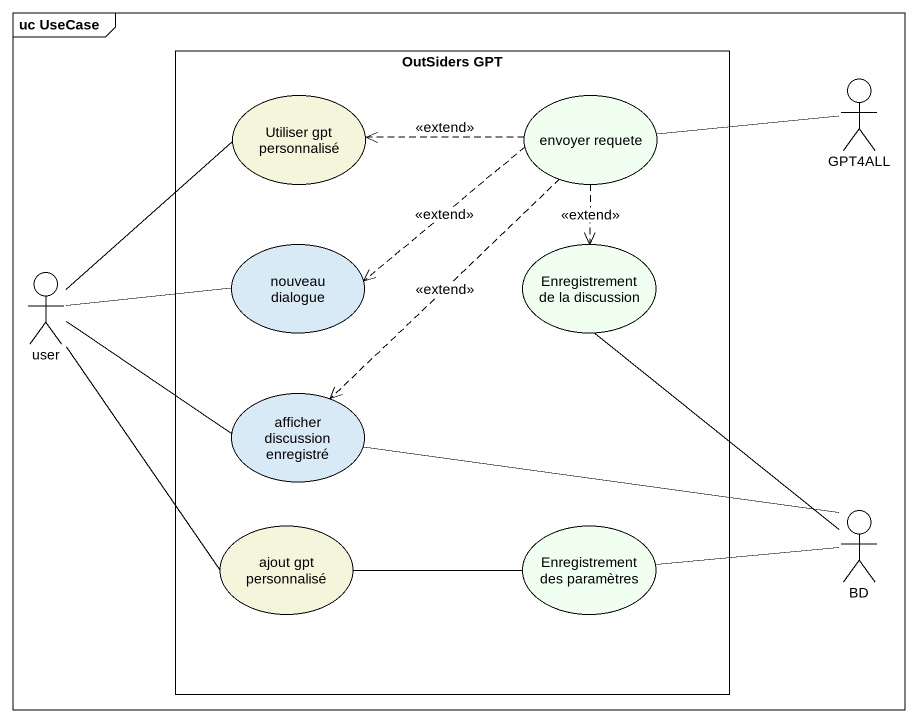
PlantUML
@startuml
mainframe uc UseCase
rectangle "OutSiders GPT" as OutSiders_GPT {
  usecase "Utiliser gpt personnalisé" as Utiliser_gpt_personnalisé #F5F5DC
  usecase "envoyer requete" as envoyer_requete #F0FFF0
  usecase "nouveau dialogue" as nouveau_dialogue
  usecase "Enregistrement de la discussion" as Enregistrement_de_la #F0FFF0
  usecase "afficher discussion enregistré" as afficher_discussion
  usecase "ajout gpt personnalisé" as ajout_gpt_personnalisé #F5F5DC
  usecase "Enregistrement des paramètres" as Enregistrement_des #F0FFF0
}
actor GPT4ALL
actor user
actor BD
envoyer_requete .left.> Utiliser_gpt_personnalisé : <<extend>>
envoyer_requete -right- GPT4ALL
envoyer_requete .left.> nouveau_dialogue : <<extend>>
envoyer_requete ..> Enregistrement_de_la : <<extend>>
envoyer_requete ..> afficher_discussion : <<extend>>
Enregistrement_de_la -- BD
user -up- Utiliser_gpt_personnalisé
user -right- nouveau_dialogue
user -right- afficher_discussion
user -- ajout_gpt_personnalisé
afficher_discussion -right- BD
ajout_gpt_personnalisé -right- Enregistrement_des
Enregistrement_des -right- BD
@enduml
